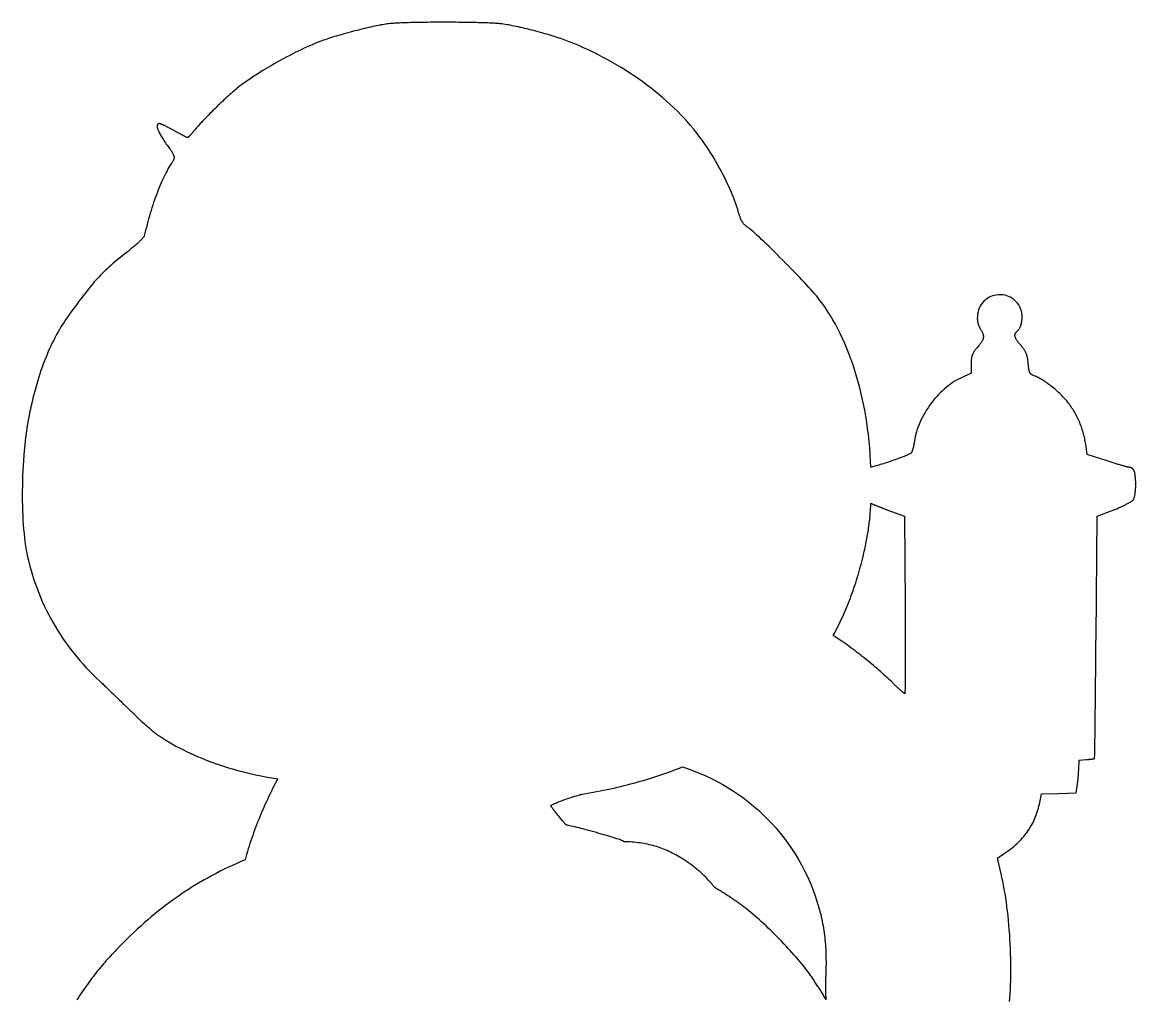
# Model space of a CAD drawing. Extents: x 66 to 166, y 134 to 234.
# Drawn here: x 94.4 to 155.6, y 180.2 to 233.8 of the extents above; entities that cross this region are included whole.
import ezdxf

# ---------------------------------------------------------------- set-up
doc = ezdxf.new("R2010")
doc.units = 0
doc.layers.add('LAYER_1', color=7, linetype='CONTINUOUS')

msp = doc.modelspace()

# ---------------------------------------------------------------- linework, layer by layer
at = {"layer": 'LAYER_1', "color": 7}
for points in [[(114.477, 233.725), (114.396, 233.713), (114.309, 233.699), (114.217, 233.683), (114.119, 233.665), (114.017, 233.645), (113.91, 233.624), (113.8, 233.601), (113.685, 233.576), (113.568, 233.55), (113.448, 233.523), (113.325, 233.494), (113.2, 233.465), (113.074, 233.434), (112.947, 233.403), (112.818, 233.37), (112.689, 233.337), (112.56, 233.304), (112.432, 233.27), (112.304, 233.235), (112.178, 233.201), (112.052, 233.166), (111.929, 233.131), (111.808, 233.096), (111.69, 233.061), (111.575, 233.026), (111.464, 232.992), (111.356, 232.958), (111.253, 232.924), (111.154, 232.891), (111.061, 232.859), (110.972, 232.828)], [(117.607, 233.815), (117.476, 233.815), (117.346, 233.814), (117.215, 233.814), (117.086, 233.813), (116.957, 233.813), (116.829, 233.812), (116.702, 233.81), (116.577, 233.809), (116.453, 233.807), (116.331, 233.806), (116.21, 233.804), (116.092, 233.802), (115.976, 233.799), (115.862, 233.797), (115.751, 233.794), (115.642, 233.791), (115.537, 233.788), (115.435, 233.785), (115.336, 233.781), (115.241, 233.778), (115.149, 233.774), (115.061, 233.77), (114.978, 233.765), (114.898, 233.761), (114.823, 233.756), (114.753, 233.752), (114.687, 233.747), (114.627, 233.742), (114.571, 233.736), (114.521, 233.731), (114.477, 233.725)], [(120.769, 233.724), (120.722, 233.73), (120.67, 233.735), (120.613, 233.741), (120.551, 233.746), (120.483, 233.751), (120.411, 233.756), (120.335, 233.76), (120.254, 233.765), (120.169, 233.769), (120.079, 233.773), (119.986, 233.777), (119.89, 233.78), (119.79, 233.784), (119.686, 233.787), (119.58, 233.79), (119.471, 233.793), (119.359, 233.796), (119.244, 233.799), (119.127, 233.801), (119.008, 233.803), (118.887, 233.805), (118.764, 233.807), (118.639, 233.809), (118.513, 233.81), (118.386, 233.811), (118.258, 233.812), (118.129, 233.813), (117.999, 233.814), (117.869, 233.814), (117.738, 233.815), (117.607, 233.815)], [(117.607, 233.815), (117.607, 233.815)], [(124.183, 232.852), (124.094, 232.884), (124, 232.917), (123.902, 232.95), (123.8, 232.984), (123.695, 233.017), (123.586, 233.052), (123.475, 233.086), (123.36, 233.12), (123.244, 233.154), (123.125, 233.188), (123.005, 233.222), (122.884, 233.256), (122.761, 233.289), (122.638, 233.322), (122.515, 233.354), (122.391, 233.385), (122.268, 233.416), (122.146, 233.446), (122.025, 233.475), (121.905, 233.503), (121.786, 233.53), (121.67, 233.556), (121.556, 233.581), (121.445, 233.604), (121.337, 233.626), (121.232, 233.647), (121.13, 233.666), (121.033, 233.683), (120.94, 233.698), (120.852, 233.712), (120.769, 233.724)], [(110.972, 232.828), (110.831, 232.775), (110.686, 232.719), (110.538, 232.659), (110.386, 232.595), (110.231, 232.528), (110.074, 232.458), (109.914, 232.385), (109.752, 232.309), (109.589, 232.23), (109.424, 232.149), (109.259, 232.065), (109.092, 231.98), (108.925, 231.892), (108.759, 231.803), (108.592, 231.712), (108.426, 231.619), (108.261, 231.526), (108.098, 231.431), (107.936, 231.336), (107.776, 231.24), (107.618, 231.143), (107.463, 231.046), (107.31, 230.949), (107.161, 230.852), (107.016, 230.755), (106.874, 230.659), (106.736, 230.563), (106.604, 230.468), (106.475, 230.375), (106.353, 230.282), (106.235, 230.19)], [(131.28, 227.959), (131.116, 228.156), (130.945, 228.351), (130.769, 228.545), (130.588, 228.737), (130.401, 228.927), (130.208, 229.115), (130.011, 229.301), (129.808, 229.485), (129.601, 229.667), (129.389, 229.846), (129.173, 230.023), (128.952, 230.198), (128.727, 230.369), (128.499, 230.538), (128.267, 230.703), (128.031, 230.866), (127.792, 231.025), (127.549, 231.181), (127.304, 231.334), (127.055, 231.483), (126.804, 231.628), (126.551, 231.77), (126.295, 231.907), (126.037, 232.041), (125.776, 232.17), (125.514, 232.295), (125.251, 232.416), (124.986, 232.532), (124.719, 232.643), (124.451, 232.75), (124.183, 232.852)], [(106.235, 230.19), (106.177, 230.144), (106.115, 230.092), (106.05, 230.037), (105.98, 229.977), (105.908, 229.913), (105.833, 229.846), (105.755, 229.776), (105.675, 229.703), (105.593, 229.627), (105.51, 229.55), (105.425, 229.47), (105.34, 229.389), (105.253, 229.306), (105.167, 229.222), (105.08, 229.138), (104.994, 229.053), (104.908, 228.968), (104.823, 228.884), (104.739, 228.8), (104.657, 228.716), (104.577, 228.634), (104.499, 228.553), (104.423, 228.474), (104.35, 228.397), (104.281, 228.323), (104.214, 228.251), (104.151, 228.182), (104.093, 228.116), (104.038, 228.054), (103.989, 227.995), (103.944, 227.941)], [(101.936, 228.258), (101.916, 228.249), (101.899, 228.237), (101.885, 228.224), (101.872, 228.208), (101.862, 228.191), (101.855, 228.171), (101.85, 228.149), (101.848, 228.125), (101.848, 228.099), (101.85, 228.07), (101.855, 228.04), (101.862, 228.007), (101.871, 227.972), (101.883, 227.936), (101.898, 227.897), (101.914, 227.855), (101.934, 227.812), (101.955, 227.767), (101.979, 227.72), (102.006, 227.67), (102.035, 227.619), (102.066, 227.565), (102.099, 227.509), (102.135, 227.451), (102.174, 227.391), (102.215, 227.33), (102.258, 227.266), (102.304, 227.199), (102.351, 227.131), (102.402, 227.061), (102.455, 226.989)], [(102.748, 227.889), (102.71, 227.91), (102.672, 227.931), (102.634, 227.952), (102.597, 227.972), (102.561, 227.992), (102.524, 228.011), (102.489, 228.029), (102.453, 228.048), (102.419, 228.065), (102.385, 228.082), (102.352, 228.099), (102.32, 228.115), (102.288, 228.13), (102.258, 228.144), (102.228, 228.158), (102.2, 228.171), (102.172, 228.183), (102.146, 228.194), (102.121, 228.205), (102.097, 228.214), (102.075, 228.223), (102.054, 228.231), (102.034, 228.238), (102.016, 228.244), (102, 228.249), (101.985, 228.253), (101.971, 228.256), (101.96, 228.258), (101.95, 228.259), (101.942, 228.259), (101.936, 228.258)], [(103.944, 227.941), (103.924, 227.917), (103.905, 227.893), (103.885, 227.87), (103.866, 227.846), (103.847, 227.824), (103.828, 227.801), (103.809, 227.78), (103.791, 227.758), (103.773, 227.737), (103.755, 227.717), (103.738, 227.698), (103.721, 227.679), (103.705, 227.66), (103.689, 227.643), (103.673, 227.626), (103.658, 227.61), (103.644, 227.595), (103.63, 227.58), (103.617, 227.567), (103.604, 227.554), (103.593, 227.542), (103.581, 227.532), (103.571, 227.522), (103.561, 227.513), (103.553, 227.505), (103.545, 227.499), (103.537, 227.493), (103.531, 227.489), (103.526, 227.486), (103.522, 227.484), (103.518, 227.483)], [(133.806, 223.225), (133.761, 223.378), (133.712, 223.532), (133.661, 223.688), (133.606, 223.844), (133.549, 224.001), (133.489, 224.159), (133.426, 224.318), (133.361, 224.477), (133.292, 224.636), (133.222, 224.796), (133.149, 224.955), (133.073, 225.115), (132.995, 225.274), (132.915, 225.433), (132.833, 225.592), (132.749, 225.75), (132.662, 225.907), (132.574, 226.064), (132.484, 226.219), (132.392, 226.374), (132.298, 226.527), (132.203, 226.678), (132.106, 226.829), (132.007, 226.977), (131.907, 227.124), (131.806, 227.269), (131.703, 227.411), (131.599, 227.552), (131.494, 227.69), (131.387, 227.826), (131.28, 227.959)], [(103.518, 227.483), (103.514, 227.484), (103.508, 227.486), (103.501, 227.488), (103.491, 227.492), (103.48, 227.497), (103.467, 227.503), (103.452, 227.51), (103.436, 227.517), (103.419, 227.526), (103.399, 227.536), (103.379, 227.546), (103.357, 227.557), (103.333, 227.569), (103.309, 227.582), (103.283, 227.595), (103.256, 227.61), (103.228, 227.624), (103.198, 227.64), (103.168, 227.656), (103.137, 227.673), (103.105, 227.69), (103.072, 227.708), (103.038, 227.727), (103.004, 227.745), (102.969, 227.765), (102.933, 227.784), (102.897, 227.805), (102.86, 227.825), (102.823, 227.846), (102.786, 227.867), (102.748, 227.889)], [(102.455, 226.989), (102.49, 226.941), (102.523, 226.895), (102.554, 226.852), (102.583, 226.811), (102.61, 226.772), (102.634, 226.735), (102.657, 226.7), (102.677, 226.666), (102.696, 226.634), (102.712, 226.604), (102.727, 226.575), (102.74, 226.548), (102.751, 226.521), (102.76, 226.496), (102.767, 226.471), (102.772, 226.447), (102.776, 226.424), (102.778, 226.402), (102.778, 226.38), (102.776, 226.358), (102.773, 226.336), (102.768, 226.314), (102.761, 226.293), (102.753, 226.271), (102.744, 226.249), (102.733, 226.226), (102.72, 226.203), (102.706, 226.179), (102.69, 226.155), (102.673, 226.129), (102.655, 226.103)], [(102.655, 226.103), (102.602, 226.026), (102.549, 225.944), (102.496, 225.857), (102.443, 225.766), (102.389, 225.669), (102.336, 225.569), (102.282, 225.463), (102.228, 225.354), (102.175, 225.241), (102.121, 225.124), (102.068, 225.003), (102.015, 224.879), (101.962, 224.752), (101.91, 224.621), (101.858, 224.488), (101.807, 224.351), (101.756, 224.212), (101.706, 224.071), (101.656, 223.927), (101.608, 223.781), (101.56, 223.634), (101.513, 223.484), (101.467, 223.333), (101.422, 223.18), (101.379, 223.027), (101.336, 222.872), (101.295, 222.716), (101.254, 222.559), (101.216, 222.402), (101.178, 222.244), (101.143, 222.086)], [(134.347, 222.497), (134.312, 222.523), (134.279, 222.548), (134.247, 222.573), (134.218, 222.596), (134.19, 222.618), (134.163, 222.64), (134.138, 222.661), (134.115, 222.682), (134.092, 222.702), (134.071, 222.722), (134.052, 222.742), (134.033, 222.761), (134.016, 222.781), (133.999, 222.8), (133.984, 222.82), (133.969, 222.84), (133.955, 222.86), (133.942, 222.88), (133.93, 222.901), (133.918, 222.923), (133.906, 222.945), (133.895, 222.968), (133.885, 222.992), (133.875, 223.017), (133.865, 223.043), (133.855, 223.07), (133.845, 223.098), (133.835, 223.128), (133.826, 223.159), (133.816, 223.191), (133.806, 223.225)], [(138.165, 218.627), (138.101, 218.707), (138.025, 218.797), (137.938, 218.898), (137.841, 219.009), (137.735, 219.127), (137.621, 219.253), (137.498, 219.387), (137.369, 219.526), (137.234, 219.67), (137.093, 219.818), (136.948, 219.971), (136.799, 220.125), (136.647, 220.282), (136.494, 220.44), (136.339, 220.598), (136.183, 220.756), (136.028, 220.912), (135.874, 221.066), (135.722, 221.217), (135.573, 221.364), (135.428, 221.506), (135.286, 221.643), (135.15, 221.774), (135.02, 221.898), (134.897, 222.014), (134.782, 222.121), (134.675, 222.218), (134.577, 222.305), (134.489, 222.381), (134.412, 222.445), (134.347, 222.497)], [(101.143, 222.086), (101.139, 222.076), (101.134, 222.064), (101.125, 222.051), (101.115, 222.035), (101.102, 222.018), (101.087, 222), (101.069, 221.979), (101.05, 221.958), (101.028, 221.934), (101.004, 221.909), (100.978, 221.883), (100.95, 221.855), (100.92, 221.827), (100.888, 221.796), (100.855, 221.765), (100.819, 221.732), (100.782, 221.698), (100.743, 221.663), (100.702, 221.627), (100.66, 221.59), (100.616, 221.552), (100.571, 221.513), (100.524, 221.473), (100.475, 221.432), (100.425, 221.39), (100.374, 221.348), (100.322, 221.305), (100.268, 221.261), (100.213, 221.216), (100.157, 221.171), (100.1, 221.125)], [(100.1, 221.125), (99.97, 221.022), (99.847, 220.922), (99.729, 220.826), (99.615, 220.732), (99.506, 220.641), (99.401, 220.552), (99.3, 220.464), (99.202, 220.377), (99.107, 220.29), (99.015, 220.204), (98.924, 220.117), (98.835, 220.029), (98.747, 219.941), (98.66, 219.85), (98.574, 219.757), (98.487, 219.662), (98.4, 219.563), (98.312, 219.461), (98.223, 219.355), (98.132, 219.245), (98.04, 219.13), (97.944, 219.009), (97.846, 218.883), (97.745, 218.75), (97.639, 218.611), (97.53, 218.465), (97.416, 218.311), (97.298, 218.148), (97.174, 217.978), (97.044, 217.798), (96.908, 217.61)], [(149.236, 218.094), (149.186, 218.203), (149.128, 218.303), (149.064, 218.395), (148.994, 218.478), (148.918, 218.553), (148.838, 218.619), (148.753, 218.678), (148.665, 218.728), (148.573, 218.77), (148.479, 218.804), (148.382, 218.83), (148.284, 218.849), (148.186, 218.859), (148.086, 218.862), (147.987, 218.857), (147.889, 218.845), (147.792, 218.825), (147.697, 218.798), (147.604, 218.763), (147.514, 218.721), (147.427, 218.672), (147.345, 218.615), (147.267, 218.552), (147.194, 218.481), (147.127, 218.404), (147.067, 218.319), (147.013, 218.228), (146.966, 218.13), (146.928, 218.026), (146.898, 217.914), (146.877, 217.797)], [(141.02, 209.393), (141.003, 209.754), (140.981, 210.112), (140.953, 210.467), (140.921, 210.819), (140.882, 211.167), (140.839, 211.513), (140.79, 211.855), (140.736, 212.193), (140.677, 212.528), (140.613, 212.858), (140.544, 213.185), (140.47, 213.507), (140.391, 213.825), (140.307, 214.138), (140.218, 214.447), (140.125, 214.751), (140.026, 215.05), (139.923, 215.343), (139.815, 215.632), (139.702, 215.915), (139.585, 216.192), (139.463, 216.464), (139.336, 216.73), (139.205, 216.99), (139.07, 217.243), (138.93, 217.491), (138.785, 217.731), (138.637, 217.965), (138.484, 218.193), (138.326, 218.413), (138.165, 218.627)], [(96.908, 217.61), (96.822, 217.487), (96.736, 217.361), (96.652, 217.231), (96.569, 217.097), (96.487, 216.959), (96.407, 216.818), (96.327, 216.674), (96.248, 216.526), (96.171, 216.375), (96.095, 216.22), (96.02, 216.063), (95.947, 215.902), (95.875, 215.739), (95.804, 215.572), (95.735, 215.403), (95.667, 215.231), (95.601, 215.056), (95.536, 214.879), (95.473, 214.699), (95.412, 214.517), (95.352, 214.333), (95.293, 214.147), (95.237, 213.958), (95.182, 213.767), (95.129, 213.575), (95.077, 213.38), (95.028, 213.184), (94.98, 212.986), (94.934, 212.786), (94.89, 212.585), (94.848, 212.382)], [(146.877, 217.797), (146.873, 217.764), (146.869, 217.732), (146.866, 217.701), (146.864, 217.671), (146.862, 217.641), (146.86, 217.612), (146.859, 217.584), (146.859, 217.556), (146.859, 217.529), (146.86, 217.502), (146.862, 217.476), (146.864, 217.45), (146.867, 217.424), (146.87, 217.399), (146.874, 217.374), (146.879, 217.349), (146.885, 217.325), (146.891, 217.3), (146.897, 217.276), (146.905, 217.252), (146.913, 217.228), (146.922, 217.204), (146.931, 217.18), (146.941, 217.155), (146.952, 217.131), (146.964, 217.106), (146.976, 217.082), (146.99, 217.057), (147.003, 217.031), (147.018, 217.006), (147.034, 216.98)], [(149.072, 216.889), (149.095, 216.909), (149.116, 216.932), (149.137, 216.957), (149.156, 216.985), (149.174, 217.015), (149.192, 217.046), (149.208, 217.08), (149.223, 217.115), (149.238, 217.152), (149.251, 217.191), (149.263, 217.23), (149.273, 217.271), (149.283, 217.313), (149.292, 217.356), (149.299, 217.4), (149.305, 217.444), (149.31, 217.489), (149.313, 217.535), (149.315, 217.58), (149.316, 217.626), (149.316, 217.671), (149.314, 217.717), (149.311, 217.762), (149.307, 217.806), (149.301, 217.85), (149.294, 217.893), (149.285, 217.936), (149.275, 217.977), (149.264, 218.018), (149.251, 218.057), (149.236, 218.094)], [(147.034, 216.98), (147.057, 216.94), (147.078, 216.903), (147.098, 216.867), (147.116, 216.832), (147.132, 216.798), (147.147, 216.766), (147.159, 216.734), (147.169, 216.703), (147.178, 216.673), (147.185, 216.644), (147.189, 216.615), (147.192, 216.586), (147.193, 216.558), (147.191, 216.53), (147.188, 216.501), (147.182, 216.473), (147.174, 216.444), (147.164, 216.414), (147.152, 216.384), (147.138, 216.354), (147.121, 216.322), (147.102, 216.29), (147.081, 216.257), (147.058, 216.222), (147.032, 216.186), (147.004, 216.148), (146.973, 216.109), (146.94, 216.068), (146.905, 216.026), (146.867, 215.981), (146.827, 215.934)], [(149.257, 216.069), (149.221, 216.111), (149.187, 216.15), (149.156, 216.189), (149.126, 216.226), (149.098, 216.262), (149.073, 216.296), (149.049, 216.329), (149.028, 216.361), (149.009, 216.392), (148.991, 216.422), (148.976, 216.45), (148.963, 216.478), (148.951, 216.505), (148.942, 216.531), (148.934, 216.556), (148.929, 216.58), (148.925, 216.604), (148.924, 216.627), (148.924, 216.649), (148.926, 216.671), (148.93, 216.692), (148.936, 216.713), (148.944, 216.733), (148.954, 216.753), (148.965, 216.773), (148.979, 216.793), (148.994, 216.812), (149.011, 216.831), (149.029, 216.85), (149.05, 216.87), (149.072, 216.889)], [(146.827, 215.934), (146.804, 215.907), (146.781, 215.88), (146.76, 215.854), (146.74, 215.829), (146.721, 215.803), (146.703, 215.779), (146.686, 215.754), (146.67, 215.729), (146.655, 215.705), (146.641, 215.681), (146.628, 215.656), (146.615, 215.632), (146.604, 215.608), (146.593, 215.583), (146.584, 215.558), (146.574, 215.532), (146.566, 215.506), (146.559, 215.48), (146.552, 215.453), (146.546, 215.426), (146.54, 215.398), (146.535, 215.369), (146.531, 215.339), (146.527, 215.308), (146.524, 215.277), (146.522, 215.244), (146.52, 215.21), (146.518, 215.175), (146.517, 215.139), (146.517, 215.101), (146.516, 215.062)], [(149.652, 215.088), (149.648, 215.132), (149.643, 215.175), (149.639, 215.216), (149.634, 215.256), (149.629, 215.294), (149.623, 215.331), (149.617, 215.367), (149.61, 215.402), (149.603, 215.436), (149.596, 215.469), (149.587, 215.501), (149.578, 215.532), (149.569, 215.563), (149.559, 215.592), (149.548, 215.622), (149.536, 215.65), (149.524, 215.679), (149.511, 215.706), (149.497, 215.734), (149.483, 215.761), (149.467, 215.789), (149.451, 215.816), (149.433, 215.843), (149.415, 215.87), (149.395, 215.898), (149.375, 215.925), (149.354, 215.953), (149.331, 215.981), (149.308, 216.01), (149.283, 216.039), (149.257, 216.069)], [(146.516, 215.062), (146.516, 214.548), (145.945, 214.287)], [(149.932, 214.429), (149.914, 214.435), (149.897, 214.442), (149.881, 214.449), (149.865, 214.456), (149.851, 214.464), (149.837, 214.473), (149.823, 214.482), (149.811, 214.492), (149.799, 214.503), (149.788, 214.515), (149.777, 214.528), (149.767, 214.542), (149.757, 214.558), (149.748, 214.574), (149.74, 214.591), (149.732, 214.61), (149.724, 214.63), (149.717, 214.652), (149.71, 214.675), (149.704, 214.7), (149.698, 214.726), (149.692, 214.754), (149.687, 214.783), (149.682, 214.815), (149.677, 214.848), (149.672, 214.883), (149.668, 214.92), (149.664, 214.959), (149.659, 215), (149.655, 215.043), (149.652, 215.088)], [(145.945, 214.287), (145.827, 214.229), (145.71, 214.166), (145.594, 214.097), (145.478, 214.023), (145.364, 213.943), (145.252, 213.858), (145.14, 213.768), (145.031, 213.674), (144.924, 213.576), (144.818, 213.473), (144.715, 213.367), (144.615, 213.257), (144.517, 213.144), (144.422, 213.027), (144.329, 212.908), (144.24, 212.786), (144.155, 212.662), (144.073, 212.536), (143.994, 212.407), (143.92, 212.278), (143.849, 212.146), (143.783, 212.014), (143.721, 211.881), (143.663, 211.747), (143.611, 211.612), (143.563, 211.478), (143.521, 211.343), (143.483, 211.209), (143.451, 211.075), (143.425, 210.942), (143.405, 210.81)], [(151.813, 212.978), (151.767, 213.034), (151.719, 213.092), (151.668, 213.149), (151.614, 213.208), (151.559, 213.266), (151.501, 213.325), (151.441, 213.384), (151.38, 213.442), (151.317, 213.501), (151.253, 213.559), (151.188, 213.616), (151.122, 213.673), (151.055, 213.729), (150.988, 213.783), (150.92, 213.837), (150.852, 213.89), (150.784, 213.941), (150.716, 213.99), (150.649, 214.038), (150.582, 214.084), (150.515, 214.128), (150.45, 214.17), (150.386, 214.21), (150.322, 214.247), (150.261, 214.282), (150.201, 214.314), (150.143, 214.343), (150.087, 214.37), (150.033, 214.393), (149.981, 214.413), (149.932, 214.429)], [(152.808, 210.651), (152.795, 210.733), (152.782, 210.815), (152.766, 210.896), (152.75, 210.978), (152.732, 211.058), (152.712, 211.139), (152.691, 211.219), (152.669, 211.299), (152.646, 211.378), (152.621, 211.457), (152.595, 211.535), (152.568, 211.613), (152.539, 211.69), (152.509, 211.767), (152.478, 211.844), (152.446, 211.92), (152.412, 211.995), (152.377, 212.07), (152.341, 212.144), (152.303, 212.217), (152.265, 212.29), (152.225, 212.362), (152.184, 212.433), (152.142, 212.504), (152.098, 212.574), (152.053, 212.643), (152.008, 212.712), (151.961, 212.78), (151.912, 212.847), (151.863, 212.913), (151.813, 212.978)], [(94.848, 212.382), (94.802, 212.143), (94.759, 211.897), (94.718, 211.646), (94.681, 211.389), (94.646, 211.127), (94.613, 210.861), (94.584, 210.591), (94.557, 210.318), (94.534, 210.043), (94.513, 209.765), (94.494, 209.486), (94.479, 209.207), (94.467, 208.927), (94.457, 208.647), (94.45, 208.368), (94.446, 208.09), (94.445, 207.815), (94.447, 207.542), (94.452, 207.272), (94.459, 207.005), (94.47, 206.743), (94.483, 206.486), (94.5, 206.234), (94.519, 205.988), (94.541, 205.749), (94.566, 205.516), (94.595, 205.292), (94.626, 205.075), (94.66, 204.868), (94.697, 204.669), (94.737, 204.481)], [(143.405, 210.81), (143.401, 210.78), (143.396, 210.751), (143.392, 210.722), (143.387, 210.692), (143.382, 210.663), (143.376, 210.635), (143.371, 210.607), (143.365, 210.579), (143.359, 210.551), (143.353, 210.524), (143.347, 210.498), (143.34, 210.472), (143.334, 210.447), (143.327, 210.423), (143.32, 210.399), (143.313, 210.376), (143.306, 210.354), (143.299, 210.332), (143.292, 210.312), (143.285, 210.292), (143.278, 210.274), (143.271, 210.256), (143.264, 210.24), (143.257, 210.225), (143.249, 210.211), (143.242, 210.198), (143.235, 210.186), (143.229, 210.176), (143.222, 210.167), (143.215, 210.16), (143.208, 210.154)], [(153.976, 209.74), (152.888, 210.095), (152.808, 210.651)], [(143.208, 210.154), (143.19, 210.141), (143.162, 210.125), (143.126, 210.108), (143.083, 210.087), (143.032, 210.065), (142.975, 210.041), (142.912, 210.016), (142.843, 209.989), (142.77, 209.961), (142.692, 209.931), (142.611, 209.901), (142.526, 209.87), (142.438, 209.838), (142.348, 209.806), (142.257, 209.774), (142.164, 209.742), (142.071, 209.711), (141.978, 209.679), (141.886, 209.648), (141.794, 209.618), (141.705, 209.589), (141.617, 209.562), (141.533, 209.535), (141.451, 209.51), (141.374, 209.487), (141.301, 209.465), (141.232, 209.446), (141.17, 209.429), (141.113, 209.414), (141.063, 209.402), (141.02, 209.393)], [(155.242, 209.381), (155.231, 209.382), (155.217, 209.384), (155.201, 209.386), (155.181, 209.39), (155.16, 209.394), (155.135, 209.399), (155.109, 209.406), (155.08, 209.412), (155.048, 209.42), (155.015, 209.429), (154.979, 209.438), (154.942, 209.448), (154.903, 209.459), (154.862, 209.47), (154.819, 209.482), (154.774, 209.495), (154.729, 209.508), (154.681, 209.522), (154.633, 209.536), (154.583, 209.551), (154.532, 209.566), (154.479, 209.582), (154.426, 209.598), (154.372, 209.615), (154.317, 209.632), (154.262, 209.649), (154.206, 209.667), (154.149, 209.685), (154.092, 209.703), (154.034, 209.722), (153.976, 209.74)], [(155.486, 209.132), (155.482, 209.145), (155.478, 209.158), (155.473, 209.171), (155.468, 209.183), (155.463, 209.195), (155.457, 209.207), (155.451, 209.219), (155.445, 209.23), (155.438, 209.242), (155.431, 209.253), (155.423, 209.263), (155.416, 209.273), (155.408, 209.283), (155.4, 209.293), (155.391, 209.302), (155.383, 209.311), (155.374, 209.319), (155.365, 209.327), (155.356, 209.334), (155.347, 209.341), (155.337, 209.348), (155.328, 209.354), (155.319, 209.359), (155.309, 209.364), (155.299, 209.368), (155.29, 209.372), (155.28, 209.375), (155.271, 209.378), (155.261, 209.379), (155.251, 209.381), (155.242, 209.381)], [(155.418, 207.602), (155.431, 207.623), (155.444, 207.648), (155.456, 207.677), (155.468, 207.71), (155.478, 207.746), (155.489, 207.785), (155.498, 207.828), (155.507, 207.873), (155.514, 207.921), (155.522, 207.972), (155.528, 208.024), (155.534, 208.078), (155.539, 208.134), (155.543, 208.191), (155.546, 208.249), (155.549, 208.308), (155.551, 208.368), (155.552, 208.428), (155.552, 208.488), (155.551, 208.548), (155.55, 208.608), (155.548, 208.667), (155.544, 208.726), (155.54, 208.783), (155.535, 208.839), (155.529, 208.893), (155.522, 208.945), (155.515, 208.996), (155.506, 209.044), (155.496, 209.089), (155.486, 209.132)], [(140.553, 204.355), (140.58, 204.464), (140.605, 204.571), (140.63, 204.677), (140.654, 204.781), (140.677, 204.885), (140.7, 204.987), (140.721, 205.088), (140.742, 205.188), (140.762, 205.287), (140.781, 205.385), (140.799, 205.482), (140.816, 205.579), (140.833, 205.675), (140.849, 205.771), (140.864, 205.866), (140.879, 205.961), (140.893, 206.056), (140.906, 206.151), (140.918, 206.246), (140.93, 206.341), (140.941, 206.436), (140.952, 206.531), (140.961, 206.627), (140.97, 206.723), (140.979, 206.82), (140.987, 206.917), (140.994, 207.016), (141.001, 207.115), (141.007, 207.214), (141.013, 207.315), (141.018, 207.417)], [(141.018, 207.417), (141.039, 207.408), (141.06, 207.398), (141.083, 207.388), (141.105, 207.378), (141.129, 207.367), (141.153, 207.357), (141.178, 207.346), (141.203, 207.335), (141.229, 207.324), (141.255, 207.313), (141.282, 207.302), (141.309, 207.29), (141.337, 207.279), (141.366, 207.267), (141.394, 207.255), (141.424, 207.243), (141.453, 207.231), (141.483, 207.219), (141.513, 207.207), (141.544, 207.195), (141.575, 207.182), (141.607, 207.17), (141.638, 207.158), (141.67, 207.145), (141.702, 207.133), (141.735, 207.121), (141.768, 207.108), (141.801, 207.096), (141.834, 207.083), (141.867, 207.071), (141.901, 207.058)], [(154.357, 207.06), (154.406, 207.079), (154.455, 207.099), (154.503, 207.118), (154.551, 207.138), (154.599, 207.158), (154.646, 207.179), (154.692, 207.199), (154.738, 207.219), (154.783, 207.239), (154.827, 207.259), (154.87, 207.279), (154.912, 207.299), (154.953, 207.319), (154.993, 207.339), (155.031, 207.358), (155.069, 207.377), (155.104, 207.396), (155.139, 207.414), (155.172, 207.432), (155.203, 207.45), (155.232, 207.467), (155.26, 207.483), (155.286, 207.499), (155.31, 207.515), (155.332, 207.529), (155.352, 207.543), (155.37, 207.557), (155.385, 207.569), (155.399, 207.581), (155.41, 207.592), (155.418, 207.602)], [(141.901, 207.058), (142.868, 206.701), (142.897, 201.832)], [(153.374, 200.062), (153.431, 206.701), (154.357, 207.06)], [(94.737, 204.481), (94.797, 204.224), (94.862, 203.97), (94.932, 203.718), (95.006, 203.469), (95.085, 203.222), (95.168, 202.977), (95.256, 202.735), (95.348, 202.495), (95.444, 202.258), (95.545, 202.023), (95.651, 201.79), (95.761, 201.56), (95.876, 201.332), (95.995, 201.107), (96.119, 200.883), (96.247, 200.663), (96.38, 200.444), (96.518, 200.228), (96.66, 200.015), (96.806, 199.803), (96.957, 199.594), (97.113, 199.388), (97.273, 199.183), (97.437, 198.981), (97.607, 198.781), (97.78, 198.584), (97.959, 198.389), (98.142, 198.196), (98.329, 198.006), (98.521, 197.817), (98.718, 197.632)], [(138.949, 200.154), (139.015, 200.277), (139.081, 200.401), (139.145, 200.525), (139.209, 200.65), (139.271, 200.776), (139.333, 200.903), (139.394, 201.031), (139.453, 201.159), (139.512, 201.288), (139.569, 201.418), (139.626, 201.549), (139.681, 201.681), (139.736, 201.814), (139.789, 201.947), (139.842, 202.081), (139.894, 202.217), (139.944, 202.353), (139.994, 202.49), (140.043, 202.628), (140.09, 202.766), (140.137, 202.906), (140.183, 203.047), (140.228, 203.188), (140.272, 203.331), (140.315, 203.474), (140.357, 203.618), (140.398, 203.764), (140.438, 203.91), (140.477, 204.057), (140.516, 204.205), (140.553, 204.355)], [(142.897, 201.832), (142.898, 201.575), (142.899, 201.321), (142.9, 201.07), (142.901, 200.824), (142.902, 200.582), (142.903, 200.344), (142.904, 200.112), (142.904, 199.886), (142.904, 199.665), (142.904, 199.45), (142.904, 199.242), (142.904, 199.04), (142.904, 198.846), (142.903, 198.659), (142.903, 198.48), (142.902, 198.309), (142.901, 198.147), (142.9, 197.994), (142.899, 197.849), (142.898, 197.715), (142.897, 197.59), (142.895, 197.476), (142.894, 197.372), (142.892, 197.279), (142.89, 197.197), (142.888, 197.127), (142.886, 197.069), (142.884, 197.023), (142.882, 196.99), (142.879, 196.97), (142.877, 196.963)], [(142.141, 197.626), (142.045, 197.718), (141.949, 197.809), (141.852, 197.899), (141.755, 197.989), (141.657, 198.078), (141.558, 198.166), (141.459, 198.254), (141.36, 198.341), (141.26, 198.427), (141.16, 198.513), (141.059, 198.598), (140.958, 198.682), (140.856, 198.766), (140.754, 198.849), (140.651, 198.931), (140.548, 199.012), (140.444, 199.093), (140.34, 199.174), (140.236, 199.253), (140.131, 199.332), (140.025, 199.41), (139.92, 199.488), (139.813, 199.565), (139.707, 199.641), (139.6, 199.716), (139.492, 199.791), (139.384, 199.865), (139.276, 199.938), (139.167, 200.011), (139.058, 200.083), (138.949, 200.154)], [(153.293, 193.404), (153.294, 193.414), (153.296, 193.443), (153.297, 193.489), (153.299, 193.552), (153.301, 193.632), (153.303, 193.729), (153.305, 193.841), (153.307, 193.969), (153.31, 194.111), (153.312, 194.268), (153.315, 194.439), (153.317, 194.624), (153.32, 194.821), (153.323, 195.031), (153.326, 195.253), (153.328, 195.486), (153.331, 195.731), (153.334, 195.986), (153.337, 196.252), (153.34, 196.527), (153.343, 196.812), (153.346, 197.105), (153.35, 197.407), (153.353, 197.716), (153.356, 198.033), (153.359, 198.357), (153.362, 198.687), (153.365, 199.023), (153.368, 199.365), (153.371, 199.711), (153.374, 200.062)], [(98.718, 197.632), (98.757, 197.595), (98.798, 197.557), (98.841, 197.516), (98.887, 197.473), (98.934, 197.429), (98.983, 197.382), (99.034, 197.334), (99.086, 197.285), (99.14, 197.234), (99.195, 197.181), (99.251, 197.128), (99.308, 197.073), (99.366, 197.017), (99.425, 196.961), (99.484, 196.903), (99.545, 196.845), (99.605, 196.787), (99.666, 196.728), (99.727, 196.669), (99.788, 196.61), (99.85, 196.55), (99.911, 196.491), (99.971, 196.432), (100.032, 196.373), (100.091, 196.315), (100.151, 196.257), (100.209, 196.2), (100.267, 196.143), (100.323, 196.088), (100.378, 196.033), (100.433, 195.98)], [(142.877, 196.963), (142.873, 196.964), (142.868, 196.967), (142.861, 196.971), (142.852, 196.978), (142.841, 196.986), (142.829, 196.995), (142.815, 197.006), (142.8, 197.019), (142.783, 197.033), (142.765, 197.049), (142.745, 197.066), (142.724, 197.084), (142.702, 197.104), (142.678, 197.124), (142.654, 197.146), (142.628, 197.17), (142.601, 197.194), (142.573, 197.219), (142.544, 197.246), (142.515, 197.273), (142.484, 197.302), (142.452, 197.331), (142.42, 197.361), (142.387, 197.392), (142.354, 197.423), (142.319, 197.456), (142.285, 197.489), (142.249, 197.522), (142.214, 197.556), (142.178, 197.591), (142.141, 197.626)], [(100.433, 195.98), (100.487, 195.927), (100.541, 195.873), (100.597, 195.82), (100.653, 195.766), (100.709, 195.713), (100.766, 195.659), (100.823, 195.606), (100.881, 195.553), (100.938, 195.5), (100.995, 195.448), (101.052, 195.396), (101.109, 195.345), (101.165, 195.295), (101.221, 195.245), (101.276, 195.197), (101.331, 195.149), (101.384, 195.103), (101.437, 195.058), (101.488, 195.014), (101.539, 194.972), (101.588, 194.931), (101.636, 194.892), (101.682, 194.854), (101.727, 194.819), (101.77, 194.785), (101.811, 194.753), (101.85, 194.723), (101.887, 194.695), (101.923, 194.67), (101.955, 194.647), (101.986, 194.627)], [(101.986, 194.627), (102.157, 194.516), (102.333, 194.407), (102.511, 194.3), (102.694, 194.196), (102.88, 194.093), (103.069, 193.993), (103.261, 193.894), (103.456, 193.798), (103.654, 193.704), (103.855, 193.613), (104.058, 193.524), (104.264, 193.437), (104.472, 193.352), (104.682, 193.27), (104.895, 193.191), (105.109, 193.114), (105.325, 193.04), (105.543, 192.968), (105.763, 192.9), (105.984, 192.833), (106.206, 192.77), (106.429, 192.71), (106.654, 192.652), (106.879, 192.597), (107.105, 192.546), (107.332, 192.497), (107.559, 192.451), (107.786, 192.409), (108.014, 192.37), (108.242, 192.333), (108.47, 192.301)], [(152.423, 192.771), (152.451, 193.315), (152.859, 193.35)], [(152.859, 193.35), (152.881, 193.351), (152.902, 193.353), (152.923, 193.355), (152.944, 193.357), (152.965, 193.359), (152.985, 193.361), (153.005, 193.363), (153.024, 193.365), (153.044, 193.367), (153.062, 193.369), (153.08, 193.371), (153.098, 193.373), (153.115, 193.375), (153.131, 193.377), (153.147, 193.378), (153.162, 193.38), (153.177, 193.382), (153.191, 193.384), (153.204, 193.386), (153.216, 193.388), (153.228, 193.389), (153.238, 193.391), (153.248, 193.393), (153.257, 193.394), (153.265, 193.396), (153.272, 193.397), (153.279, 193.399), (153.284, 193.4), (153.288, 193.401), (153.291, 193.403), (153.293, 193.404)], [(125.176, 191.447), (125.376, 191.481), (125.574, 191.517), (125.771, 191.553), (125.966, 191.59), (126.159, 191.628), (126.351, 191.667), (126.542, 191.707), (126.73, 191.748), (126.917, 191.789), (127.103, 191.832), (127.287, 191.876), (127.47, 191.92), (127.651, 191.965), (127.83, 192.012), (128.008, 192.059), (128.185, 192.107), (128.36, 192.156), (128.534, 192.206), (128.707, 192.257), (128.878, 192.309), (129.047, 192.362), (129.215, 192.416), (129.382, 192.471), (129.548, 192.527), (129.712, 192.584), (129.875, 192.641), (130.036, 192.7), (130.196, 192.76), (130.355, 192.821), (130.513, 192.883), (130.669, 192.946)], [(130.669, 192.945), (130.999, 192.836), (131.324, 192.717), (131.645, 192.589), (131.962, 192.45), (132.274, 192.302), (132.582, 192.145), (132.884, 191.979), (133.181, 191.803), (133.473, 191.618), (133.759, 191.425), (134.039, 191.223), (134.313, 191.012), (134.58, 190.793), (134.841, 190.566), (135.095, 190.331), (135.342, 190.088), (135.582, 189.837), (135.815, 189.578), (136.039, 189.312), (136.256, 189.038), (136.465, 188.757), (136.665, 188.47), (136.857, 188.175), (137.04, 187.873), (137.214, 187.564), (137.378, 187.249), (137.533, 186.928), (137.679, 186.601), (137.814, 186.267), (137.94, 185.927), (138.055, 185.582)], [(152.338, 191.877), (152.341, 191.896), (152.344, 191.917), (152.347, 191.938), (152.35, 191.961), (152.354, 191.985), (152.357, 192.01), (152.36, 192.036), (152.363, 192.062), (152.367, 192.09), (152.37, 192.118), (152.373, 192.147), (152.376, 192.177), (152.379, 192.207), (152.382, 192.237), (152.385, 192.268), (152.388, 192.3), (152.391, 192.331), (152.394, 192.363), (152.397, 192.395), (152.4, 192.428), (152.403, 192.46), (152.405, 192.492), (152.408, 192.524), (152.41, 192.556), (152.412, 192.588), (152.414, 192.62), (152.416, 192.651), (152.418, 192.682), (152.42, 192.712), (152.422, 192.742), (152.423, 192.771)], [(108.47, 192.301), (108.397, 192.165), (108.325, 192.028), (108.254, 191.891), (108.184, 191.753), (108.114, 191.615), (108.046, 191.476), (107.979, 191.337), (107.913, 191.197), (107.848, 191.057), (107.783, 190.916), (107.72, 190.775), (107.658, 190.633), (107.597, 190.491), (107.536, 190.348), (107.477, 190.204), (107.419, 190.061), (107.362, 189.916), (107.306, 189.771), (107.251, 189.626), (107.197, 189.48), (107.144, 189.334), (107.092, 189.187), (107.042, 189.04), (106.992, 188.892), (106.943, 188.744), (106.896, 188.595), (106.849, 188.446), (106.804, 188.297), (106.76, 188.147), (106.717, 187.996), (106.675, 187.846)], [(150.262, 190.901), (150.387, 191.464), (151.333, 191.496), (152.279, 191.527), (152.338, 191.877)], [(123.45, 190.811), (123.454, 190.82), (123.466, 190.832), (123.485, 190.846), (123.51, 190.862), (123.542, 190.879), (123.58, 190.899), (123.624, 190.919), (123.672, 190.942), (123.725, 190.965), (123.783, 190.989), (123.844, 191.014), (123.908, 191.04), (123.975, 191.066), (124.045, 191.093), (124.116, 191.12), (124.189, 191.147), (124.263, 191.174), (124.338, 191.2), (124.414, 191.227), (124.489, 191.252), (124.563, 191.277), (124.636, 191.301), (124.708, 191.323), (124.778, 191.345), (124.845, 191.365), (124.91, 191.383), (124.972, 191.4), (125.029, 191.415), (125.083, 191.428), (125.132, 191.439), (125.176, 191.447)], [(124.296, 189.757), (124.291, 189.76), (124.281, 189.769), (124.267, 189.783), (124.249, 189.803), (124.228, 189.828), (124.203, 189.857), (124.175, 189.889), (124.144, 189.926), (124.111, 189.965), (124.076, 190.007), (124.04, 190.052), (124.002, 190.099), (123.963, 190.147), (123.923, 190.196), (123.883, 190.245), (123.843, 190.296), (123.803, 190.346), (123.763, 190.395), (123.725, 190.444), (123.687, 190.491), (123.652, 190.537), (123.618, 190.58), (123.586, 190.621), (123.557, 190.66), (123.531, 190.694), (123.507, 190.725), (123.488, 190.752), (123.472, 190.775), (123.46, 190.792), (123.453, 190.804), (123.45, 190.811)], [(148.414, 188.247), (148.512, 188.315), (148.606, 188.384), (148.699, 188.455), (148.788, 188.526), (148.875, 188.598), (148.959, 188.671), (149.04, 188.744), (149.119, 188.819), (149.195, 188.895), (149.269, 188.972), (149.34, 189.05), (149.408, 189.129), (149.474, 189.21), (149.538, 189.292), (149.599, 189.374), (149.657, 189.459), (149.714, 189.544), (149.767, 189.631), (149.819, 189.719), (149.868, 189.809), (149.915, 189.9), (149.959, 189.993), (150.002, 190.087), (150.042, 190.183), (150.08, 190.28), (150.115, 190.379), (150.149, 190.48), (150.18, 190.583), (150.209, 190.687), (150.237, 190.793), (150.262, 190.901)], [(127.406, 188.887), (127.385, 188.898), (127.349, 188.913), (127.298, 188.932), (127.235, 188.955), (127.158, 188.98), (127.071, 189.008), (126.974, 189.039), (126.867, 189.072), (126.752, 189.106), (126.631, 189.143), (126.503, 189.18), (126.37, 189.219), (126.233, 189.258), (126.094, 189.298), (125.953, 189.338), (125.81, 189.378), (125.669, 189.417), (125.528, 189.455), (125.39, 189.493), (125.255, 189.529), (125.125, 189.564), (125, 189.596), (124.882, 189.627), (124.771, 189.655), (124.669, 189.68), (124.576, 189.702), (124.495, 189.721), (124.425, 189.736), (124.368, 189.747), (124.325, 189.754), (124.296, 189.757)], [(127.458, 188.839), (127.456, 188.84), (127.454, 188.842), (127.453, 188.844), (127.451, 188.845), (127.449, 188.847), (127.448, 188.849), (127.446, 188.851), (127.444, 188.852), (127.443, 188.854), (127.441, 188.856), (127.439, 188.857), (127.437, 188.859), (127.436, 188.86), (127.434, 188.862), (127.432, 188.864), (127.431, 188.865), (127.429, 188.867), (127.427, 188.868), (127.426, 188.87), (127.424, 188.872), (127.422, 188.873), (127.421, 188.875), (127.419, 188.876), (127.417, 188.877), (127.416, 188.879), (127.414, 188.88), (127.412, 188.882), (127.411, 188.883), (127.409, 188.884), (127.407, 188.886), (127.406, 188.887)], [(130.594, 187.958), (130.498, 188.015), (130.403, 188.07), (130.308, 188.123), (130.212, 188.173), (130.118, 188.222), (130.023, 188.269), (129.928, 188.313), (129.833, 188.356), (129.738, 188.397), (129.642, 188.436), (129.547, 188.473), (129.451, 188.508), (129.354, 188.541), (129.257, 188.572), (129.159, 188.601), (129.061, 188.629), (128.962, 188.655), (128.862, 188.679), (128.761, 188.701), (128.66, 188.722), (128.557, 188.74), (128.453, 188.758), (128.348, 188.773), (128.242, 188.787), (128.134, 188.799), (128.025, 188.809), (127.915, 188.818), (127.803, 188.826), (127.69, 188.832), (127.575, 188.836), (127.458, 188.839)], [(148.163, 187.086), (147.96, 187.934), (148.414, 188.247)], [(106.675, 187.846), (106.443, 187.748), (106.212, 187.648), (105.983, 187.545), (105.756, 187.44), (105.53, 187.331), (105.305, 187.22), (105.082, 187.105), (104.861, 186.988), (104.641, 186.868), (104.423, 186.745), (104.206, 186.619), (103.991, 186.49), (103.777, 186.358), (103.565, 186.224), (103.354, 186.086), (103.145, 185.946), (102.937, 185.803), (102.731, 185.657), (102.526, 185.508), (102.323, 185.356), (102.121, 185.201), (101.921, 185.044), (101.723, 184.883), (101.525, 184.72), (101.33, 184.553), (101.135, 184.384), (100.943, 184.212), (100.752, 184.037), (100.562, 183.859), (100.374, 183.679), (100.187, 183.495)], [(132.448, 186.325), (132.4, 186.385), (132.351, 186.445), (132.302, 186.504), (132.251, 186.564), (132.2, 186.622), (132.148, 186.68), (132.095, 186.738), (132.042, 186.795), (131.987, 186.852), (131.932, 186.908), (131.876, 186.963), (131.82, 187.019), (131.762, 187.073), (131.704, 187.127), (131.645, 187.181), (131.585, 187.234), (131.524, 187.286), (131.463, 187.338), (131.401, 187.389), (131.338, 187.44), (131.274, 187.49), (131.21, 187.54), (131.144, 187.589), (131.078, 187.637), (131.011, 187.685), (130.944, 187.732), (130.875, 187.778), (130.806, 187.824), (130.736, 187.869), (130.666, 187.914), (130.594, 187.958)], [(148.628, 180.065), (148.647, 180.281), (148.663, 180.503), (148.676, 180.731), (148.687, 180.965), (148.694, 181.203), (148.7, 181.446), (148.702, 181.692), (148.703, 181.942), (148.7, 182.195), (148.695, 182.45), (148.688, 182.707), (148.678, 182.966), (148.666, 183.225), (148.651, 183.485), (148.634, 183.744), (148.615, 184.003), (148.593, 184.261), (148.569, 184.517), (148.543, 184.771), (148.514, 185.023), (148.484, 185.271), (148.451, 185.516), (148.416, 185.757), (148.379, 185.993), (148.34, 186.224), (148.298, 186.449), (148.255, 186.668), (148.21, 186.88), (148.163, 187.086)], [(134.017, 185.287), (133.967, 185.323), (133.918, 185.359), (133.869, 185.395), (133.82, 185.431), (133.77, 185.466), (133.721, 185.502), (133.671, 185.537), (133.621, 185.572), (133.571, 185.606), (133.521, 185.641), (133.471, 185.675), (133.421, 185.709), (133.37, 185.743), (133.32, 185.777), (133.269, 185.811), (133.219, 185.844), (133.168, 185.877), (133.117, 185.91), (133.066, 185.943), (133.015, 185.976), (132.964, 186.009), (132.913, 186.041), (132.862, 186.073), (132.81, 186.105), (132.759, 186.137), (132.707, 186.169), (132.656, 186.2), (132.604, 186.232), (132.552, 186.263), (132.5, 186.294), (132.448, 186.325)], [(137.462, 181.834), (137.384, 181.937), (137.3, 182.044), (137.211, 182.154), (137.118, 182.267), (137.02, 182.383), (136.919, 182.501), (136.814, 182.62), (136.706, 182.742), (136.594, 182.865), (136.481, 182.989), (136.364, 183.113), (136.246, 183.239), (136.126, 183.364), (136.004, 183.489), (135.882, 183.613), (135.758, 183.737), (135.634, 183.86), (135.51, 183.981), (135.386, 184.101), (135.262, 184.218), (135.139, 184.333), (135.017, 184.446), (134.896, 184.555), (134.777, 184.661), (134.66, 184.764), (134.546, 184.863), (134.433, 184.957), (134.324, 185.047), (134.218, 185.132), (134.115, 185.212), (134.017, 185.287)], [(138.055, 185.582), (138.094, 185.457), (138.13, 185.333), (138.166, 185.209), (138.199, 185.086), (138.231, 184.962), (138.262, 184.839), (138.291, 184.716), (138.318, 184.593), (138.344, 184.469), (138.368, 184.345), (138.391, 184.221), (138.412, 184.096), (138.432, 183.971), (138.45, 183.846), (138.467, 183.719), (138.482, 183.592), (138.496, 183.464), (138.508, 183.335), (138.519, 183.205), (138.529, 183.074), (138.537, 182.942), (138.543, 182.809), (138.548, 182.674), (138.552, 182.538), (138.554, 182.4), (138.555, 182.26), (138.555, 182.119), (138.553, 181.977), (138.55, 181.832), (138.546, 181.685), (138.54, 181.537)], [(100.187, 183.495), (100.067, 183.375), (99.95, 183.258), (99.838, 183.144), (99.729, 183.033), (99.624, 182.925), (99.523, 182.818), (99.424, 182.714), (99.329, 182.612), (99.236, 182.512), (99.145, 182.412), (99.057, 182.314), (98.971, 182.216), (98.886, 182.119), (98.803, 182.022), (98.722, 181.925), (98.642, 181.828), (98.563, 181.73), (98.484, 181.632), (98.406, 181.532), (98.328, 181.431), (98.251, 181.329), (98.173, 181.224), (98.095, 181.118), (98.017, 181.009), (97.938, 180.898), (97.857, 180.784), (97.776, 180.666), (97.693, 180.545), (97.609, 180.421), (97.523, 180.292), (97.434, 180.16)], [(138.563, 180.178), (138.528, 180.235), (138.494, 180.292), (138.46, 180.349), (138.425, 180.405), (138.391, 180.461), (138.356, 180.517), (138.321, 180.573), (138.286, 180.629), (138.251, 180.685), (138.216, 180.74), (138.181, 180.795), (138.145, 180.85), (138.11, 180.904), (138.074, 180.959), (138.039, 181.013), (138.003, 181.067), (137.967, 181.12), (137.932, 181.173), (137.896, 181.226), (137.86, 181.279), (137.824, 181.331), (137.788, 181.383), (137.752, 181.435), (137.716, 181.486), (137.679, 181.537), (137.643, 181.587), (137.607, 181.637), (137.571, 181.687), (137.535, 181.737), (137.499, 181.786), (137.462, 181.834)], [(138.54, 181.537), (138.537, 181.47), (138.534, 181.404), (138.532, 181.339), (138.53, 181.276), (138.528, 181.214), (138.527, 181.154), (138.525, 181.094), (138.524, 181.037), (138.523, 180.981), (138.523, 180.926), (138.522, 180.873), (138.522, 180.821), (138.522, 180.771), (138.523, 180.723), (138.523, 180.676), (138.524, 180.631), (138.525, 180.588), (138.526, 180.546), (138.528, 180.506), (138.529, 180.468), (138.531, 180.432), (138.533, 180.398), (138.536, 180.366), (138.538, 180.335), (138.541, 180.307), (138.544, 180.28), (138.547, 180.256), (138.551, 180.233), (138.555, 180.213), (138.558, 180.194), (138.563, 180.178)]]:
    msp.add_lwpolyline(points, dxfattribs=at)
for points in [[(141.018, 207.417)], [(130.669, 192.946)]]:
    msp.add_lwpolyline(points, close=True, dxfattribs=at)

doc.saveas('drawing.dxf')
